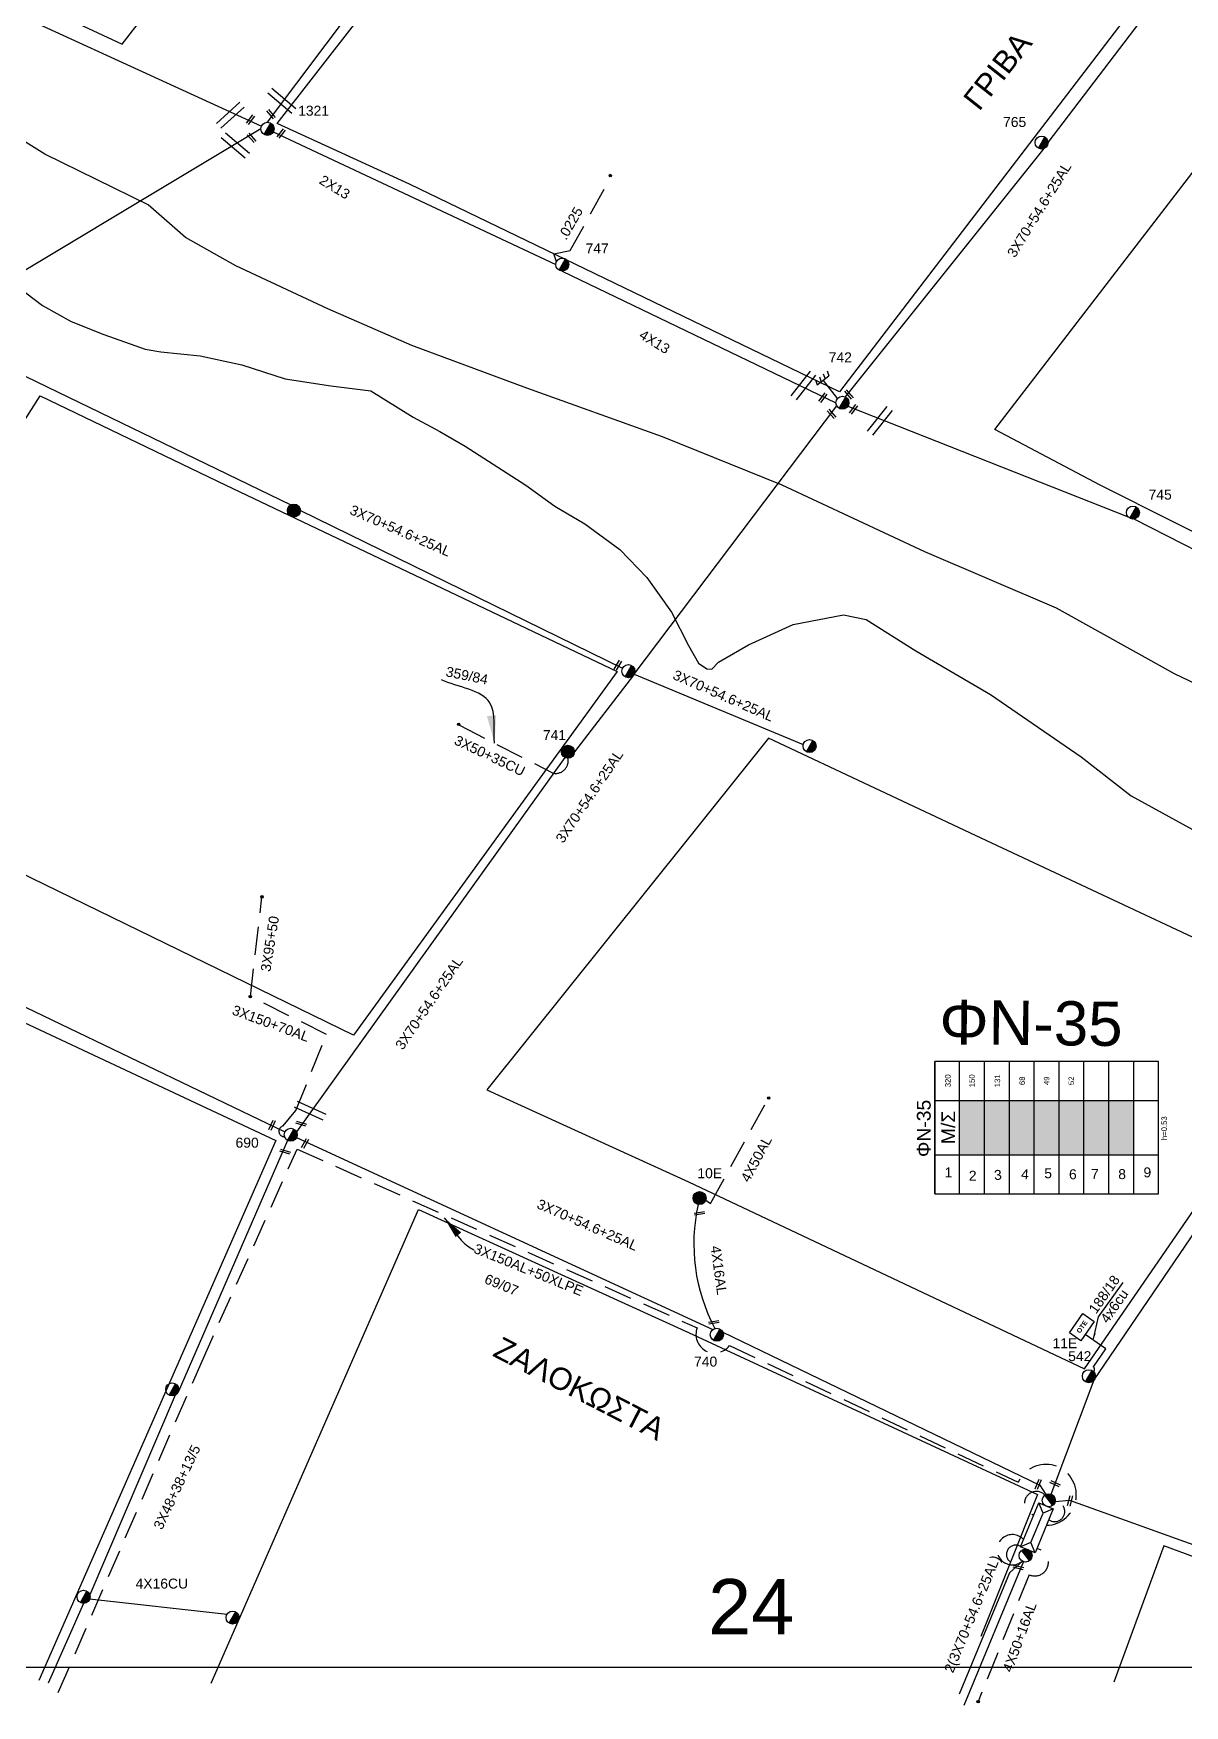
# Model space of a CAD drawing. Header units: millimetres. Extents: x 926 to 2032, y 728 to 1260.
# Drawn here: x 1345.5 to 1449.6, y 740.3 to 891.5 of the extents above; entities that cross this region are included whole.
import ezdxf
from ezdxf.enums import TextEntityAlignment as Align

# ---------------------------------------------------------------- set-up
doc = ezdxf.new("R2010")
doc.units = ezdxf.units.MM
doc.linetypes.add('DASHED', pattern=[19.05, 12.7, -6.35])
for name, color, linetype in [('Pillar OTE', 7, 'Continuous'), ('Άγνωστα', 7, 'Continuous'), ('Ασφαλειοκιβώτια Χ.Τ 9 αναχωρήσεων', 7, 'Continuous'), ('Γείωση', 7, 'Continuous'), ('Γυμνά εναέρια ΧΤ (3Φ)   3x50+35CU', 7, 'Continuous'), ('Γυμνά εναέρια ΧΤ (3Φ)   4x16AL', 7, 'Continuous'), ('Γυμνά εναέρια ΧΤ (3Φ)   4x16CU', 7, 'Continuous'), ('Γυμνά εναέρια ΧΤ και ΦΟΠ (3Φ)   4x50+16AL', 7, 'Continuous'), ('Επιγραφές - Σχήματα', 7, 'Continuous'), ('Καλώδια ΧΤ   3x150+70AL', 7, 'DASHED'), ('Καλώδια ΧΤ   3x150AL+50XLPE', 7, 'DASHED'), ('Μηχανική τομή', 7, 'Continuous'), ('Στύλος Ξύλινος', 7, 'Continuous'), ('Στύλος Ξύλινος @ 1', 7, 'Continuous'), ('Στύλος ΦΜ', 7, 'Continuous'), ('Στύλος ΦΜ @ 1', 7, 'Continuous'), ('Συνδέσεις', 7, 'Continuous'), ('Συνεστραμμένα ΧΤ   3x70+54.6+25 AL', 7, 'SYN_LINE'), ('Τομή', 7, 'Continuous'), ('Υποσταθμός εναέριος 2 στύλων', 7, 'Continuous'), ('Υποσταθμός πόλεως', 7, 'Continuous'), ('Υπόβαθρο ΔΕΗ', 7, 'Continuous'), ('Υπόγεια καλώδια Παροχών ΧΤ   .0225', 7, 'DASHED'), ('Υπόγεια καλώδια Παροχών ΧΤ   4x50AL', 7, 'DASHED'), ('Υπόγεια καλώδια Παροχών ΧΤ   4x6', 7, 'DASHED')]:
    doc.layers.add(name, color=color, linetype=linetype)
doc.styles.get("Standard").update_dxf_attribs({"font": 'arial.ttf'})
doc.linetypes.add('REMA', pattern='A,0.1,[130,ltypeshp.shx,S=0.1,R=0,X=0,Y=0.1],0.15,0.1,[130,ltypeshp.shx,S=0.05,R=0,X=0,Y=0.05],0.15', length=0.5)
doc.linetypes.add('SYN_LINE', pattern='A,0.5,-0.0001,["/\\/\\/\\/",Standard,S=0.1,R=0,X=0,Y=-0.05],-0.25', length=0.7501)
doc.dimstyles.new('ISO-25', dxfattribs={"dimtxt": 2.5, "dimasz": 2.5, "dimexe": 1.25, "dimexo": 0.625, "dimtad": 1, "dimtxsty": 'Standard', "dimcen": 2.5, "dimadec": 0, "dimazin": 0, "dimtfac": 1, "dimtmove": 0, "dimatfit": 3, "dimfxl": 1, "dimarcsym": 0})

# ---------------------------------------------------------------- blocks, each defined once
blk = doc.blocks.new('ΥΠΑΡΧΩΝ ΤΣΙΜΕΝΤΕΝΙΟΣ ΣΤΥΛΟΣ')
at = {"layer": 'Στύλος ΦΜ'}
blk.add_hatch(color=256, dxfattribs=at).paths.add_polyline_path([(-1.29, -2.28, 0.574793), (2.62, 0, 0.268822), (1.3, 2.27)])
blk.add_line((-1.29, -2.28), (1.3, 2.27), dxfattribs=at)
blk.add_circle((0, 0), 2.62, dxfattribs=at)
at = {"layer": 'Στύλος ΦΜ', "flags": 4}
for tag, p in [('ΤΥΠΟΣ', (-4.91, 3.03)), ('ΑΡΙΘΜΟΣ', (-4.68, 8.05))]:
    blk.add_attdef(tag, p, '', height=4, dxfattribs=at)
blk = doc.blocks.new('_ΣΥΝΔΕΣΗ')
at = {"layer": 'Συνδέσεις', "linetype": 'SYN_LINE', "ltscale": 40}
blk.add_hatch(color=256, dxfattribs=at).paths.add_polyline_path([(0.5, -0.01, 1), (-0.5, -0.01, 1)])
at = {"layer": 'Συνδέσεις'}
blk.add_circle((0, -0.01), 0.5, dxfattribs=at)
blk = doc.blocks.new('ΜΗΧΑΝΙΚΗ ΤΟΜΗ')
at = {"layer": 'Μηχανική τομή', "ltscale": 40}
for p, q in [((-1.89, 0.78), (1.89, 0.78)), ((1.89, 0), (-1.89, 0))]:
    blk.add_line(p, q, dxfattribs=at)
blk = doc.blocks.new('ΤΟΜΗ')
at = {"layer": 'Τομή', "ltscale": 40}
for p, q in [((-5.68, 0), (5.68, 0)), ((5.68, -2.33), (-5.68, -2.33))]:
    blk.add_line(p, q, dxfattribs=at)
blk = doc.blocks.new('ΓΕΙΩΣΗ')
at = {"layer": 'Γείωση', "ltscale": 40}
for p, q in [((-2.34, 11.45), (-3, 9.45)), ((-0.34, 11.45), (-1, 9.45)), ((0, 9.45), (0, 0)), ((1.66, 11.45), (1, 9.45)), ((3.66, 11.45), (3, 9.45))]:
    blk.add_line(p, q, dxfattribs=at)
blk.add_lwpolyline([(-3, 9.45), (3, 9.45)], dxfattribs=at)
blk = doc.blocks.new('ΥΠΑΡΧΩΝ ΞΥΛΙΝΟΣ ΣΤΥΛΟΣ')
at = {"layer": 'Στύλος Ξύλινος'}
h = blk.add_hatch(color=7, dxfattribs=at)
h.paths.add_polyline_path([(-2.62, 0, 0.270008), (-1.29, -2.28), (1.3, 2.27, 0.576266)])
h.paths.add_polyline_path([(-1.29, -2.28, 0.574793), (2.62, 0, 0.268822), (1.3, 2.27)])
at = {"layer": 'Στύλος Ξύλινος', "color": 7}
blk.add_line((-1.29, -2.28), (1.3, 2.27), dxfattribs=at)
blk.add_circle((0, 0), 2.62, dxfattribs=at)
at = {"layer": 'Στύλος Ξύλινος', "flags": 4}
for tag, p in [('ΑΡΙΘΜΟΣ', (-4.91, 8.6)), ('ΤΥΠΟΣ', (-4.85, 3.39))]:
    blk.add_attdef(tag, p, '', height=4, dxfattribs=at)
blk = doc.blocks.new('ΥΠΟΣΤΑΘΜΟΣ ΕΝΑΕΡΙΟΣ ΕΠΙ 2 ΣΤΥΛΩΝ')
at = {"layer": 'Υποσταθμός εναέριος 2 στύλων', "linetype": 'Continuous'}
for points in [[(-11.97, -2.11, 0.574793), (-8.45, -0.07, 0.268822), (-9.64, 1.98)], [(9.68, -2.15, 0.574793), (13.19, -0.1, 0.268822), (12.01, 1.95)]]:
    blk.add_hatch(color=256, dxfattribs=at).paths.add_polyline_path(points)
for p, q in [((-11.97, -2.11), (-9.64, 1.98)), ((9.68, -2.15), (12.01, 1.95))]:
    blk.add_line(p, q, dxfattribs=at)
for centre in [(-10.81, -0.07), (10.84, -0.1)]:
    blk.add_circle(centre, 2.36, dxfattribs=at)
at = {"layer": 'Υποσταθμός πόλεως', "linetype": 'Continuous', "ltscale": 40}
blk.add_lwpolyline([(-8.57, 2.82), (8.57, 2.82), (8.57, -2.82), (-8.57, -2.82)], close=True, dxfattribs=at)
for points in [[(-5.75, 0), (-8.57, 2.82)], [(-8.57, -2.82), (-5.75, 0)], [(-5.75, 0), (5.75, 0)], [(5.75, 0), (8.57, 2.82)], [(8.57, -2.82), (5.75, 0)]]:
    blk.add_lwpolyline(points, dxfattribs=at)
at = {"layer": 'Υποσταθμός εναέριος 2 στύλων', "ltscale": 40, "flags": 1}
for tag, p in [('ΜΕΤΑΣΧΗΜΑΤΙΣΜΟΣ', (14.09, 2.51)), ('ΙΣΧΥΣ', (14.07, -0.28)), ('ΑΡΙΘΜΟΣ', (14.19, -3))]:
    blk.add_attdef(tag, p, '', height=1.8, dxfattribs=at)
blk = doc.blocks.new('ΑΣΦΑΛΕΙΟΚΙΒΩΤΙΟ ΥΠΟΣΤΑΘΜΟΥ 9 ΑΝΑΧΩΡΗΣΕΩΝ')
at = {"layer": 'Ασφαλειοκιβώτια Χ.Τ 9 αναχωρήσεων', "ltscale": 40}
for p, q in [((-23.8, 40.36), (24.02, 40.36)), ((-9.72, 40.36), (-9.72, -40.64)), ((9.94, 40.36), (9.94, -40.64)), ((-23.8, 31.36), (24.02, 31.36)), ((-23.8, 22.36), (24.02, 22.36)), ((-23.8, 13.36), (24.02, 13.36)), ((-23.8, 4.36), (24.02, 4.36)), ((-23.8, -4.64), (24.02, -4.64)), ((-23.8, -13.64), (24.02, -13.64)), ((-23.8, -22.64), (24.02, -22.64)), ((-23.8, -31.64), (24.02, -31.64))]:
    blk.add_line(p, q, dxfattribs=at)
at = {"layer": 'Ασφαλειοκιβώτια Χ.Τ 9 αναχωρήσεων'}
blk.add_lwpolyline([(-23.8, -40.64), (24.02, -40.64), (24.02, 40.36), (-23.8, 40.36)], close=True, dxfattribs=at)
for s, rotation, p in [('1', 270, (-17.86, 36.76)), ('2', 270, (-19.05, 28.02)), ('3', 273.43434, (-18.85, 18.79)), ('4', 266.56566, (-18.43, 9.21)), ('5', 270, (-18.18, 0.72)), ('6', 270, (-18.54, -8.22)), ('7', 270, (-18.46, -16.18)), ('8', 270, (-18.48, -26.03)), ('9', 270, (-17.86, -35.16))]:
    blk.add_text(s, height=3.6, rotation=rotation, dxfattribs=at).set_placement(p)
at = {"layer": 'Ασφαλειοκιβώτια Χ.Τ 9 αναχωρήσεων', "ltscale": 40}
for tag, height, p in [('ΟΝΟΜΑ', 5, (-0.16, 44.31)), ('ΚΕΙΜΕΝΟ 1', 2, (17.06, 35.59)), ('ΚΕΙΜΕΝΟ 2', 2, (17.06, 26.88)), ('ΚΕΙΜΕΝΟ 3', 2, (17.06, 17.69)), ('ΚΕΙΜΕΝΟ 4', 2, (17.06, 8.71)), ('ΚΕΙΜΕΝΟ 5', 2, (17.06, -0.13)), ('ΚΕΙΜΕΝΟ 6', 2, (17.06, -9.05)), ('ΚΕΙΜΕΝΟ 7', 2, (17.06, -18.13)), ('ΚΕΙΜΕΝΟ 8', 2, (17.06, -26.85)), ('ΚΕΙΜΕΝΟ 9', 2, (17.06, -35.99)), ('ΣΧ', 2, (-0.1, -42.64))]:
    blk.add_attdef(tag, text='', height=height, dxfattribs=at).set_placement(p, align=Align.MIDDLE_CENTER)
blk = doc.blocks.new('PILLAR ΟΤΕ')
at = {"layer": 'Pillar OTE', "ltscale": 40}
blk.add_lwpolyline([(-3.31, 2.02), (3.39, 2.02), (3.39, -1.99), (-3.31, -1.99)], close=True, dxfattribs=at)
at = {"layer": 'Pillar OTE', "insert": (-1.81, 0.71), "char_height": 1.3575, "width": 109.961, "attachment_point": 1}
blk.add_mtext('{\\fArial|b1|i0|c161|p34;OTE}', dxfattribs=at)

msp = doc.modelspace()

# ---------------------------------------------------------------- hatches: boundary and pattern name
at = {"layer": 'Ασφαλειοκιβώτια Χ.Τ 9 αναχωρήσεων'}
for color, points in [(151, [(1429.27, 790.1), (1431.52, 790.1), (1431.52, 795.02), (1429.27, 795.02)]), (30, [(1431.52, 795.02), (1431.52, 790.1), (1433.77, 790.1), (1433.77, 795.02)]), (173, [(1433.77, 795.02), (1433.77, 790.1), (1436.02, 790.1), (1436.02, 795.02)]), (27, [(1436.02, 795.02), (1436.02, 790.1), (1438.27, 790.1), (1438.27, 795.02)]), (62, [(1438.27, 795.02), (1438.27, 790.1), (1440.52, 790.1), (1440.52, 795.02)]), (1, [(1440.52, 795.02), (1440.52, 790.1), (1442.77, 790.1), (1442.77, 795.02)]), (2, [(1442.77, 795.02), (1442.77, 790.1), (1445.02, 790.1), (1445.02, 795.02)])]:
    msp.add_hatch(color=color, dxfattribs=at).paths.add_polyline_path(points)

# ---------------------------------------------------------------- linework, layer by layer
at = {"layer": 'Άγνωστα', "color": 2, "ltscale": 0.2}
for points in [[(1367.21, 882.58), (1392.76, 870.59)], [(1393.35, 870), (1418.09, 858.1)]]:
    msp.add_lwpolyline(points, dxfattribs=at)
at = {"layer": 'Άγνωστα', "color": 151, "linetype": 'DASHED', "ltscale": 0.2}
msp.add_lwpolyline([(1365.14, 804.41), (1366.19, 813.44)], dxfattribs=at)
at = {"layer": 'Άγνωστα', "color": 27, "linetype": 'SYN_LINE', "ltscale": 20}
for points in [[(1340.13, 805.69), (1368.26, 792.17)], [(1369.32, 791.66), (1406.97, 774.32)], [(1407.85, 774.08), (1436.52, 760.23), (1437.08, 759.4)], [(1350.61, 749.95), (1363.03, 748.58)]]:
    msp.add_lwpolyline(points, dxfattribs=at)
at = {"layer": 'Άγνωστα', "color": 27}
for points in [[(1368.5, 791.41), (1358.62, 768.66)], [(1358.34, 768.37), (1350.62, 750.32)], [(1350.06, 749.55), (1346.85, 742.33)]]:
    msp.add_lwpolyline(points, dxfattribs=at)
at = {"layer": 'Άγνωστα', "color": 30, "linetype": 'SYN_LINE', "ltscale": 20}
msp.add_lwpolyline([(1437.92, 758.76), (1439.2, 758.87), (1463.12, 750.28)], dxfattribs=at)
at = {"layer": 'Άγνωστα', "color": 62, "linetype": 'DASHED', "ltscale": 0.2}
msp.add_lwpolyline([(1436.25, 754.49, -1.150654), (1435.56, 752.14), (1430.95, 740.67)], format="xyb", dxfattribs=at)
at = {"layer": 'Άγνωστα', "color": 2, "linetype": 'SYN_LINE', "ltscale": 20}
msp.add_lwpolyline([(1434.95, 753.38), (1433.77, 752.32), (1429.24, 741.35)], dxfattribs=at)
at = {"layer": 'Άγνωστα', "color": 2, "linetype": 'DASHED', "ltscale": 0.2}
msp.add_arc((1434.04, 754.4), 1.37, 41.6737, 307.3367, dxfattribs=at)
at = {"layer": 'Άγνωστα', "color": 151, "linetype": 'DASHED', "ltscale": 0.2}
msp.add_arc((1434.35, 753.97), 0.842, 56.9131, 315.4308, dxfattribs=at)
at = {"layer": 'Γυμνά εναέρια ΧΤ (3Φ)   3x50+35CU', "color": 151, "linetype": 'DASHED', "ltscale": 0.2}
msp.add_lwpolyline([(1384.05, 828.94), (1392.51, 824.61, 0.537975), (1393.86, 825.95, -14.260496)], format="xyb", dxfattribs=at)
at = {"layer": 'Γυμνά εναέρια ΧΤ και ΦΟΠ (3Φ)   4x50+16AL', "color": 30}
msp.add_lwpolyline([(1335.58, 897.12), (1366.16, 883.11)], dxfattribs=at)
at = {"layer": 'Γυμνά εναέρια ΧΤ και ΦΟΠ (3Φ)   4x50+16AL', "color": 151, "linetype": 'SYN_LINE', "ltscale": 20}
msp.add_lwpolyline([(1435.05, 753.33), (1429.65, 740.31)], dxfattribs=at)
at = {"layer": 'Επιγραφές - Σχήματα'}
msp.add_lwpolyline([(942.21, 1250.61), (1940.69, 1250.61), (1940.69, 743.76), (942.21, 743.76)], close=True, dxfattribs=at)
at = {"layer": 'Επιγραφές - Σχήματα', "color": 27}
msp.add_arc((1421.51, 782.04), 16.27, 167.2868, 207.986, dxfattribs=at)
at = {"layer": 'Επιγραφές - Σχήματα', "color": 27, "linetype": 'DASHED', "ltscale": 0.2}
msp.add_arc((1436.21, 758.6), 1.07, 43.8671, 258.5747, dxfattribs=at)
at = {"layer": 'Επιγραφές - Σχήματα', "color": 30, "linetype": 'DASHED', "ltscale": 0.2}
msp.add_arc((1437.87, 757.85), 0.912, 234.7403, 86.6015, dxfattribs=at)
at = {"layer": 'Καλώδια ΧΤ   3x150+70AL', "color": 151, "ltscale": 0.2}
msp.add_lwpolyline([(1368.23, 791.74, -0.926658), (1368.12, 792.71), (1369.25, 794.12), (1372.03, 800.98), (1365.14, 804.41)], format="xyb", dxfattribs=at)
at = {"layer": 'Καλώδια ΧΤ   3x150AL+50XLPE', "color": 1, "ltscale": 0.2}
msp.add_lwpolyline([(1347.77, 741.48), (1360.77, 771.46), (1369.37, 790.62), (1405.54, 774.46, 0.865486), (1408.46, 772.86), (1434.57, 760.5, -1.811278), (1437.13, 756.61)], format="xyb", dxfattribs=at)
at = {"layer": 'Συνεστραμμένα ΧΤ   3x70+54.6+25 AL', "color": 151, "ltscale": 20}
for points in [[(1437.28, 881.62), (1458.95, 910.08)], [(1418.97, 858.62), (1436.92, 881.08)], [(1399.85, 833.57), (1418.16, 857.82)], [(1399.78, 833.46), (1394.45, 826.54)], [(1399.85, 833.57), (1415.14, 827.19)], [(1393.57, 826.03), (1369.31, 792.19)]]:
    msp.add_lwpolyline(points, dxfattribs=at)
at = {"layer": 'Συνεστραμμένα ΧΤ   3x70+54.6+25 AL', "color": 62, "ltscale": 20}
msp.add_lwpolyline([(1366.69, 883.45), (1385.16, 908.07)], dxfattribs=at)
at = {"layer": 'Συνεστραμμένα ΧΤ   3x70+54.6+25 AL', "color": 85, "ltscale": 20}
for points in [[(1366.1, 882.86), (1336.28, 865)], [(1336.17, 864.66), (1368.8, 848.87)], [(1369.67, 848.35), (1398.79, 834.09)]]:
    msp.add_lwpolyline(points, dxfattribs=at)
at = {"layer": 'Συνεστραμμένα ΧΤ   3x70+54.6+25 AL', "color": 1, "ltscale": 20}
for points in [[(1419.17, 857.79), (1444.5, 847.78)], [(1445.03, 847.59), (1465.59, 837.1)]]:
    msp.add_lwpolyline(points, dxfattribs=at)
at = {"layer": 'Συνεστραμμένα ΧΤ   3x70+54.6+25 AL', "color": 173, "ltscale": 20}
msp.add_lwpolyline([(1437.55, 759.42), (1441.45, 769.75), (1464.2, 803.18)], dxfattribs=at)
at = {"layer": 'Υπόβαθρο ΔΕΗ'}
for points in [[(1403.18, 954.76), (1428.77, 987.82), (1393.62, 1022.38), (1343.12, 954.76), (1323.86, 928.68), (1310.46, 910.87), (1345.13, 894.44), (1353.56, 890.53), (1377.79, 921.81)], [(1465.95, 954.76), (1480.85, 941.15), (1461.7, 915.84), (1445.5, 894.5), (1418.4, 859.08), (1379.54, 877.85), (1367.57, 883.35), (1381.98, 901.88), (1392.47, 915.93), (1405.58, 933.16), (1421.6, 954.76), (1439.65, 978.78)], [(1501.2, 850.66), (1485.05, 828.96), (1461.98, 840.61), (1441.97, 850.66), (1432.45, 855.69), (1491.44, 932.36), (1534.61, 895.28)], [(1404.75, 787.65), (1440.56, 770.75), (1463.27, 803.72), (1431.21, 818.74), (1411.98, 827.77), (1404.75, 818.72), (1386.53, 795.99)]]:
    msp.add_lwpolyline(points, close=True, dxfattribs=at)
at = {"layer": 'Υπόβαθρο ΔΕΗ', "linetype": 'REMA', "ltscale": 5}
for points in [[(1455.1, 830.55), (1448.7, 833.6), (1438.02, 839.54), (1426.12, 844.62), (1413.24, 850.66), (1402.41, 855.03), (1390.14, 859.41), (1379.73, 863.27), (1372.15, 866.58), (1363.82, 870.48), (1359.29, 873.03), (1355.91, 875.98), (1346.55, 880.56), (1339.23, 885.13)], [(1344.09, 868.61), (1346.36, 866.9), (1348.95, 865.44), (1351.88, 864.28), (1355.64, 862.93), (1357.05, 862.7), (1360.59, 862.35), (1364.38, 861.54), (1368.28, 860.26), (1372.42, 859.64), (1376.03, 859.17), (1379.86, 856.8), (1382.28, 855.51), (1384.57, 854.16), (1390.06, 850.66), (1392.68, 848.76), (1395.39, 847.14), (1398.54, 844.82), (1401, 842.31), (1403.22, 839.16), (1404.75, 836.15), (1405.66, 834.55), (1406.42, 834.05), (1406.88, 834.01), (1407.47, 834.65), (1410.18, 836.21), (1414.23, 838.06), (1418.77, 838.91), (1420.81, 838.5), (1425.31, 835.68), (1432.06, 831.72), (1440.27, 826.09), (1444.78, 822.55), (1451.01, 819.15)]]:
    msp.add_lwpolyline(points, dxfattribs=at)
at = {"layer": 'Υπόβαθρο ΔΕΗ'}
for points in [[(1340.97, 850.66), (1346.15, 858.71), (1362.93, 850.66), (1398.31, 833.79), (1374.48, 800.92), (1324.67, 825.18), (1340.97, 850.66)], [(1316.96, 815.06), (1367.43, 791.4), (1346.02, 742.59)], [(1361.59, 742.33), (1380.34, 785.17), (1404.75, 774.03)], [(1404.75, 774.03), (1436.33, 759.4), (1431.19, 746.56)], [(1477.41, 742.56), (1477.81, 743.62), (1447.73, 754.76), (1443.21, 742.43)]]:
    msp.add_lwpolyline(points, dxfattribs=at)
at = {"layer": 'Υπόγεια καλώδια Παροχών ΧΤ   .0225', "color": 2, "ltscale": 0.2}
msp.add_lwpolyline([(1392.82, 870.84), (1392.57, 871.56), (1394.06, 871.85), (1397.79, 878.58)], dxfattribs=at)
at = {"layer": 'Υπόγεια καλώδια Παροχών ΧΤ   4x50AL', "color": 27, "ltscale": 0.2}
msp.add_lwpolyline([(1406.32, 786.01), (1406.76, 785.71), (1412.01, 795.24)], dxfattribs=at)
at = {"layer": 'Υπόγεια καλώδια Παροχών ΧΤ   4x6', "color": 173, "linetype": 'DASHED', "ltscale": 0.2}
msp.add_lwpolyline([(1441.39, 770.49, 0.409524), (1441.37, 770.94), (1442.49, 772.56), (1440.63, 773.85)], format="xyb", dxfattribs=at)

# ---------------------------------------------------------------- block references
at = {"layer": 'Pillar OTE', "xscale": 0.3161453061227875, "yscale": 0.3161453061227875, "zscale": 0.3161453061227875, "rotation": 54.99999999999999}
msp.add_blockref('PILLAR ΟΤΕ', (1440.32, 774.51), dxfattribs=at)
at = {"layer": 'Ασφαλειοκιβώτια Χ.Τ 9 αναχωρήσεων', "xscale": 0.25, "yscale": 0.25, "zscale": 0.25, "rotation": 90}
msp.add_blockref('ΑΣΦΑΛΕΙΟΚΙΒΩΤΙΟ ΥΠΟΣΤΑΘΜΟΥ 9 ΑΝΑΧΩΡΗΣΕΩΝ', (1437.11, 792.53), dxfattribs=at).add_auto_attribs({'ΟΝΟΜΑ': 'ΦN-35', 'ΣΧ': 'h=0.53', 'ΚΕΙΜΕΝΟ 2': '150', 'ΚΕΙΜΕΝΟ 1': '320', 'ΚΕΙΜΕΝΟ 3': '131', 'ΚΕΙΜΕΝΟ 4': '68', 'ΚΕΙΜΕΝΟ 5': '49', 'ΚΕΙΜΕΝΟ 6': '52'})
at = {"layer": 'Γείωση', "xscale": 0.2249999999999309, "yscale": 0.2249999999999309, "zscale": 0.2249999999999309, "rotation": 37.75526463505823}
msp.add_blockref('ΓΕΙΩΣΗ', (1418.23, 858.44), dxfattribs=at)
at = {"layer": 'Μηχανική τομή'}
for p, xscale, yscale, zscale, rotation in [((1366.93, 884.12), 0.2499999999999203, 0.2499999999999203, 0.2499999999999203, 310.7072581542408), ((1365.24, 883.62), 0.2499999999999273, 0.2499999999999273, 0.2499999999999273, 52.37044620974588), ((1368.01, 882.38), 0.2499999999999273, 0.2499999999999273, 0.2499999999999273, 52.37044620974588), ((1365.17, 881.97), 0.2499999999999203, 0.2499999999999203, 0.2499999999999203, 310.7072581542408), ((1416.99, 858.49), 0.2499999999999521, 0.2499999999999521, 0.2499999999999521, 52.06578953856911), ((1419.19, 858.78), 0.2499999999999203, 0.2499999999999203, 0.2499999999999203, 310.7072581542408), ((1417.62, 857.02), 0.2499999999999203, 0.2499999999999203, 0.2499999999999203, 310.7072581542408), ((1419.76, 857.44), 0.2499999999999521, 0.2499999999999521, 0.2499999999999521, 52.06578953856911), ((1398.45, 834.33), 0.2500000000000322, 0.2500000000000322, 0.2500000000000322, 59.781510650853), ((1367.19, 792.74), 0.2499999999999731, 0.2499999999999731, 0.2499999999999731, 64.87070457414352), ((1369.7, 792.83), 0.2500000000000073, 0.2500000000000073, 0.2500000000000073, 343.2603413485323), ((1370.17, 791.08), 0.2500000000000279, 0.2500000000000279, 0.2500000000000279, 61.53913433122266), ((1368.27, 790.29), 0.2500000000000073, 0.2500000000000073, 0.2500000000000073, 343.2603413485323), ((1405.76, 784.71), 0.2500000000000223, 0.2500000000000223, 0.2500000000000223, 9.094885695842422), ((1407.06, 774.87), 0.2500000000000223, 0.2500000000000223, 0.2500000000000223, 9.094885695842422), ((1436.46, 760.27), 0.2499999999999881, 0.2499999999999881, 0.2499999999999881, 67.28354294773767), ((1437.94, 760.46), 0.2499999999999959, 0.2499999999999959, 0.2499999999999959, 154.8608654822947), ((1439.35, 758.81), 0.250000000000082, 0.250000000000082, 0.250000000000082, 75.20950190824293), ((1434.56, 752.71), 0.2500000000000335, 0.2500000000000335, 0.2500000000000335, 345.4969218557948)]:
    msp.add_blockref('ΜΗΧΑΝΙΚΗ ΤΟΜΗ', p, dxfattribs=dict(at, xscale=xscale, yscale=yscale, zscale=zscale, rotation=rotation))
at = {"layer": 'Στύλος Ξύλινος @ 1', "ltscale": 40, "xscale": 0.2249999999999091, "yscale": 0.2249999999999091, "zscale": 0.2249999999999091}
msp.add_blockref('ΥΠΑΡΧΩΝ ΞΥΛΙΝΟΣ ΣΤΥΛΟΣ', (1369.08, 848.35), dxfattribs=at)
at = {"layer": 'Στύλος Ξύλινος @ 1', "ltscale": 40}
ref = msp.add_blockref('ΥΠΑΡΧΩΝ ΞΥΛΙΝΟΣ ΣΤΥΛΟΣ', (1393.86, 826.54), dxfattribs=dict(at, xscale=0.2249999999999091, yscale=0.2249999999999091, zscale=0.2249999999999091))
ref.add_attrib('ΑΡΙΘΜΟΣ', '741', (1391.59, 827.6), dxfattribs={"layer": 'Στύλος Ξύλινος', "height": 0.9, "flags": 4})
ref = msp.add_blockref('ΥΠΑΡΧΩΝ ΞΥΛΙΝΟΣ ΣΤΥΛΟΣ', (1405.76, 786.19), dxfattribs=dict(at, xscale=0.2249999999999091, yscale=0.2249999999999091, zscale=0.2249999999999091))
ref.add_attrib('ΤΥΠΟΣ', '10E', (1405.56, 787.99), dxfattribs={"layer": 'Στύλος Ξύλινος', "height": 0.9, "flags": 4})
at = {"layer": 'Στύλος ΦΜ @ 1', "ltscale": 40}
ref = msp.add_blockref('ΥΠΑΡΧΩΝ ΤΣΙΜΕΝΤΕΝΙΟΣ ΣΤΥΛΟΣ', (1366.69, 882.86), dxfattribs=dict(at, xscale=0.2249999999999091, yscale=0.2249999999999091, zscale=0.2249999999999091))
ref.add_attrib('ΤΥΠΟΣ', '1321', (1369.46, 884.05), dxfattribs={"layer": 'Στύλος ΦΜ', "height": 0.9, "flags": 4})
ref = msp.add_blockref('ΥΠΑΡΧΩΝ ΤΣΙΜΕΝΤΕΝΙΟΣ ΣΤΥΛΟΣ', (1436.69, 881.62), dxfattribs=dict(at, xscale=0.2249999999999091, yscale=0.2249999999999091, zscale=0.2249999999999091))
ref.add_attrib('ΤΥΠΟΣ', '765', (1433.2, 883.03), dxfattribs={"layer": 'Στύλος ΦΜ', "height": 0.9, "flags": 4})
ref = msp.add_blockref('ΥΠΑΡΧΩΝ ΤΣΙΜΕΝΤΕΝΙΟΣ ΣΤΥΛΟΣ', (1393.35, 870.59), dxfattribs=dict(at, xscale=0.2249999999999091, yscale=0.2249999999999091, zscale=0.2249999999999091))
ref.add_attrib('ΤΥΠΟΣ', '747', (1395.45, 871.6), dxfattribs={"layer": 'Στύλος ΦΜ', "height": 0.9, "flags": 4})
ref = msp.add_blockref('ΥΠΑΡΧΩΝ ΤΣΙΜΕΝΤΕΝΙΟΣ ΣΤΥΛΟΣ', (1418.68, 858.1), dxfattribs=dict(at, xscale=0.2249999999999091, yscale=0.2249999999999091, zscale=0.2249999999999091))
ref.add_attrib('ΤΥΠΟΣ', '742', (1417.44, 861.75), dxfattribs={"layer": 'Στύλος ΦΜ', "height": 0.9, "flags": 4})
ref = msp.add_blockref('ΥΠΑΡΧΩΝ ΤΣΙΜΕΝΤΕΝΙΟΣ ΣΤΥΛΟΣ', (1444.95, 848.17), dxfattribs=dict(at, xscale=0.2249999999999091, yscale=0.2249999999999091, zscale=0.2249999999999091))
ref.add_attrib('ΤΥΠΟΣ', '745', (1446.36, 849.34), dxfattribs={"layer": 'Στύλος ΦΜ', "height": 0.9, "flags": 4})
at = {"layer": 'Στύλος ΦΜ @ 1', "ltscale": 40, "xscale": 0.2249999999999091, "yscale": 0.2249999999999091, "zscale": 0.2249999999999091}
for p in [(1399.32, 833.83), (1415.71, 827.06), (1358.08, 768.89), (1350.06, 750.14), (1363.53, 748.26)]:
    msp.add_blockref('ΥΠΑΡΧΩΝ ΤΣΙΜΕΝΤΕΝΙΟΣ ΣΤΥΛΟΣ', p, dxfattribs=at)
at = {"layer": 'Στύλος ΦΜ @ 1', "ltscale": 40}
ref = msp.add_blockref('ΥΠΑΡΧΩΝ ΤΣΙΜΕΝΤΕΝΙΟΣ ΣΤΥΛΟΣ', (1368.79, 791.92), dxfattribs=dict(at, xscale=0.2249999999999091, yscale=0.2249999999999091, zscale=0.2249999999999091))
ref.add_attrib('ΑΡΙΘΜΟΣ', '690', (1363.8, 790.75), dxfattribs={"layer": 'Στύλος ΦΜ', "height": 0.9, "flags": 4})
ref = msp.add_blockref('ΥΠΑΡΧΩΝ ΤΣΙΜΕΝΤΕΝΙΟΣ ΣΤΥΛΟΣ', (1407.32, 773.84), dxfattribs=dict(at, xscale=0.2249999999999091, yscale=0.2249999999999091, zscale=0.2249999999999091))
ref.add_attrib('ΤΥΠΟΣ', '740', (1405.26, 770.96), dxfattribs={"layer": 'Στύλος ΦΜ', "height": 0.9, "flags": 4})
ref = msp.add_blockref('ΥΠΑΡΧΩΝ ΤΣΙΜΕΝΤΕΝΙΟΣ ΣΤΥΛΟΣ', (1440.96, 770.09), dxfattribs=dict(at, xscale=0.2249999999999091, yscale=0.2249999999999091, zscale=0.2249999999999091))
ref.add_attrib('ΤΥΠΟΣ', '542', (1439.09, 771.45), dxfattribs={"layer": 'Στύλος ΦΜ', "height": 0.9, "flags": 4})
ref.add_attrib('ΑΡΙΘΜΟΣ', '11E', (1437.67, 772.62), dxfattribs={"layer": 'Στύλος ΦΜ', "height": 0.9, "flags": 4})
at = {"layer": 'Συνδέσεις', "xscale": 0.2249999999999091, "yscale": 0.2249999999999091, "zscale": 0.2249999999999091}
for p in [(1397.69, 878.64), (1383.98, 829.03), (1366.19, 813.43), (1365.13, 804.4), (1412.01, 795.24), (1430.95, 740.67)]:
    msp.add_blockref('_ΣΥΝΔΕΣΗ', p, dxfattribs=at)
at = {"layer": 'Τομή'}
for p, xscale, yscale, zscale, rotation in [((1368.18, 885.61), 0.2500000000000361, 0.2500000000000361, 0.2500000000000361, 319.7875591790252), ((1363.13, 884.31), 0.2499999999999565, 0.2499999999999565, 0.2499999999999565, 42.09300552834961), ((1363.97, 881.57), 0.2500000000000361, 0.2500000000000361, 0.2500000000000361, 319.7875591790252), ((1414.92, 859.84), 0.250000000000025, 0.250000000000025, 0.250000000000025, 51.7300393632733), ((1421.83, 856.65), 0.250000000000025, 0.250000000000025, 0.250000000000025, 51.7300393632733), ((1370.66, 794.36), 0.2499999999999845, 0.2499999999999845, 0.2499999999999845, 335.6617610648699)]:
    msp.add_blockref('ΤΟΜΗ', p, dxfattribs=dict(at, xscale=xscale, yscale=yscale, zscale=zscale, rotation=rotation))
at = {"layer": 'Υποσταθμός εναέριος 2 στύλων', "xscale": 0.250000000000043, "yscale": 0.250000000000043, "zscale": 0.250000000000043, "rotation": 67.32566853740451}
msp.add_blockref('ΥΠΟΣΤΑΘΜΟΣ ΕΝΑΕΡΙΟΣ ΕΠΙ 2 ΣΤΥΛΩΝ', (1436.27, 756.38), dxfattribs=at)

# ---------------------------------------------------------------- texts
at = {"layer": 'Γυμνά εναέρια ΧΤ (3Φ)   3x50+35CU', "color": 7, "insert": (1383.88, 828.08), "char_height": 0.9, "width": 84.1859, "attachment_point": 1, "rotation": 334.47}
msp.add_mtext('3X50+35CU', dxfattribs=at)
at = {"layer": 'Γυμνά εναέρια ΧΤ (3Φ)   4x16AL', "color": 7, "insert": (1407.65, 781.95), "char_height": 0.9, "width": 84.1859, "attachment_point": 1, "rotation": 277.6997}
msp.add_mtext('4X16AL', dxfattribs=at)
at = {"layer": 'Γυμνά εναέρια ΧΤ (3Φ)   4x16CU', "color": 7, "insert": (1354.76, 751.79), "char_height": 0.9, "width": 84.1859, "attachment_point": 1}
msp.add_mtext('4X16CU', dxfattribs=at)
at = {"layer": 'Γυμνά εναέρια ΧΤ και ΦΟΠ (3Φ)   4x50+16AL', "color": 7, "insert": (1433.14, 743.56), "char_height": 0.9, "width": 84.1859, "attachment_point": 1, "rotation": 69.8548}
msp.add_mtext('4X50+16AL', dxfattribs=at)
at = {"layer": 'Επιγραφές - Σχήματα', "attachment_point": 1}
for s, insert, char_height, width, rotation in [('ΓΡΙΒΑ', (1429.47, 885.62), 2, 22.6323, 51.7056), ('ΦΝ-35', (1427.47, 804.13), 4, 22.6323, 359.3184), ('Μ/Σ', (1427.62, 791.07), 1.25, 2.127, 90), ('ΖΑΛΟΚΩΣΤΑ', (1387.87, 773.74), 2, 22.6323, 332.679)]:
    msp.add_mtext(s, dxfattribs=dict(at, insert=insert, char_height=char_height, width=width, rotation=rotation))
at = {"layer": 'Επιγραφές - Σχήματα', "color": 7, "char_height": 0.9}
for s, insert, width, attachment_point, rotation in [('2X13', (1371.75, 878.74), 84.1859, 1, 328.6672), ('4X13', (1400.68, 864.76), 84.1859, 1, 328.6672), ('359/84', (1382.93, 834.26), 84.1859, 1, 348.4958), ('3X95+50', (1366.06, 806.75), 84.1859, 1, 81.0039), ('69/07', (1387.85, 778.35), 13.9242, 5, 337.8839), ('3X48+38+13/5', (1356.34, 756.52), 84.1859, 1, 64.801)]:
    msp.add_mtext(s, dxfattribs=dict(at, insert=insert, width=width, attachment_point=attachment_point, rotation=rotation))
at = {"layer": 'Επιγραφές - Σχήματα', "insert": (1406.54, 751.75), "char_height": 5, "width": 6.5427, "attachment_point": 1}
msp.add_mtext('24', dxfattribs=at)
at = {"layer": 'Καλώδια ΧΤ   3x150+70AL', "color": 7, "insert": (1363.72, 803.67), "char_height": 0.9, "width": 84.1859, "attachment_point": 1, "rotation": 339.7702}
msp.add_mtext('3X150+70AL', dxfattribs=at)
at = {"layer": 'Καλώδια ΧΤ   3x150AL+50XLPE', "color": 7, "insert": (1390.3, 779.71), "char_height": 0.9, "width": 13.9242, "attachment_point": 5, "rotation": 337.8839}
msp.add_mtext('3X150AL+50XLPE', dxfattribs=at)
at = {"layer": 'Συνεστραμμένα ΧΤ   3x70+54.6+25 AL', "color": 7, "char_height": 0.9, "width": 84.1859, "attachment_point": 1}
for s, insert, rotation in [('3X70+54.6+25AL', (1433.51, 871.62), 58.2578), ('3X70+54.6+25AL', (1374.4, 848.9), 336.4502), ('3X70+54.6+25AL', (1403.62, 833.98), 336.4502), ('3X70+54.6+25AL', (1392.68, 818.71), 55.9061), ('3X70+54.6+25AL', (1378.18, 800.02), 55.9061), ('3X70+54.6+25AL', (1391.32, 786.14), 336.4502), ('2(3X70+54.6+25AL)', (1427.84, 743.53), 67.6599)]:
    msp.add_mtext(s, dxfattribs=dict(at, insert=insert, rotation=rotation))
at = {"layer": 'Υπόγεια καλώδια Παροχών ΧΤ   .0225', "color": 7, "insert": (1392.91, 873.18), "char_height": 0.9, "width": 84.1859, "attachment_point": 1, "rotation": 60.1816}
msp.add_mtext('.0225', dxfattribs=at)
at = {"layer": 'Υπόγεια καλώδια Παροχών ΧΤ   4x50AL', "color": 7, "insert": (1409.43, 787.97), "char_height": 0.9, "width": 84.1859, "attachment_point": 1, "rotation": 61.7936}
msp.add_mtext('4X50AL', dxfattribs=at)
at = {"layer": 'Υπόγεια καλώδια Παροχών ΧΤ   4x50AL', "color": 7, "ltscale": 0.2, "char_height": 0.9, "attachment_point": 1, "rotation": 55}
for s, insert in [('188/18', (1440.88, 776.18)), ('4x6cu', (1441.93, 775.31))]:
    msp.add_mtext_dynamic_manual_height_columns(s, width=1.8, gutter_width=12.5, heights=[0.118], dxfattribs=dict(at, insert=insert))

# ---------------------------------------------------------------- leaders
at = {"layer": 'Επιγραφές - Σχήματα', "path_type": 1}
for points, override in [([(1387.23, 827.32), (1386.81, 830.96), (1382.42, 833.05)], {"dimgap": 0.625, "dimtad": 0}), ([(1382.67, 784.41), (1384.82, 781.84), (1385.34, 781.51)], {"dimasz": 2, "dimgap": 0.625, "dimtad": 0})]:
    msp.add_leader(points, dimstyle='ISO-25', override=override, dxfattribs=at)
at = {"layer": 'Επιγραφές - Σχήματα'}
msp.add_leader([(1441.39, 773.46), (1441.84, 775.47), (1444.06, 778.56)], dimstyle='ISO-25', override={"dimasz": 0.5, "dimgap": 0.625, "dimtad": 0}, dxfattribs=at)

doc.saveas('drawing.dxf')
